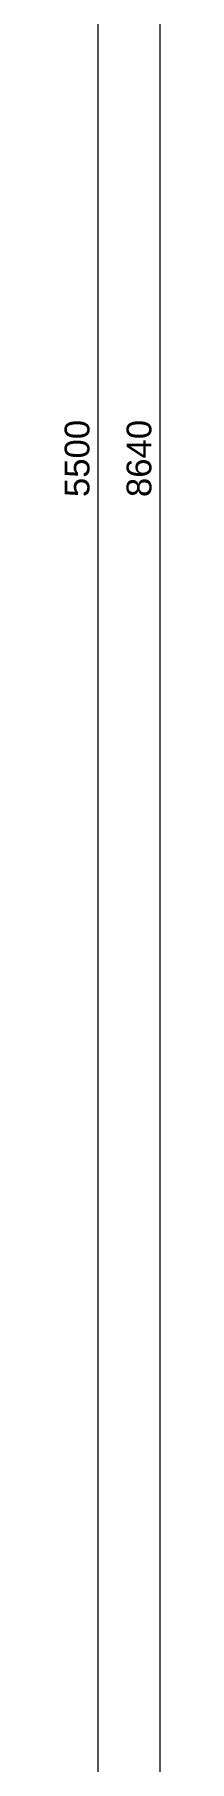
# Model space of a CAD drawing. Header units: millimetres. Extents: x 92928 to 223128, y -11456 to 21098.
# Drawn here: x 188011 to 188155, y 12990 to 15598 of the extents above; entities that cross this region are included whole.
import ezdxf

# ---------------------------------------------------------------- set-up
doc = ezdxf.new("R2010")
doc.units = ezdxf.units.MM
doc.layers.get('Defpoints').update_dxf_attribs({"color": 250})
doc.layers.add('_ACM-A-ANNO-DIMS', color=2, linetype='Continuous', lineweight=13)
doc.layers.add('_ACM-A-ANNO-DIMS @ 15', color=2, linetype='Continuous', lineweight=13)
doc.styles.add('Arial', font='ARIALUNI.ttf')
doc.dimstyles.new('Aec-Arch-M-注释性', dxfattribs={"dimscale": 2, "dimtxt": 2.5, "dimasz": 2, "dimexe": 2, "dimexo": 2, "dimgap": 0.8, "dimtad": 1, "dimdec": 0, "dimrnd": 5, "dimzin": 3, "dimdsep": 46, "dimtxsty": 'Arial', "dimblk": 'WALL TYPE$0$_ArchTick', "dimcen": 2.5, "dimdle": 2, "dimclrd": 256, "dimclrt": 256, "dimazin": 2, "dimtfac": 0.75, "dimtdec": 0, "dimtix": 1, "dimtmove": 2, "dimatfit": 2, "dimfxl": 5, "dimfxlon": 1, "dimtolj": 1, "dimtzin": 0, "dimlwd": -1, "dimarcsym": 0})

# ---------------------------------------------------------------- blocks, each defined once
blk = doc.blocks.new('WALL TYPE$0$_ArchTick')
at = {"color": 0, "linetype": 'ByBlock', "const_width": 0.15}
blk.add_lwpolyline([(-0.5, -0.5), (0.5, 0.5)], dxfattribs=at)
blk = doc.blocks.new('*D366')
at = {"layer": '_ACM-A-ANNO-DIMS', "color": 0, "lineweight": -2, "transparency": 16777216}
for p, q in [((168132.6, 18877.7), (168132.6, 18772.7)), ((173632.6, 18877.7), (173632.6, 18772.7))]:
    blk.add_line(p, q, dxfattribs=at)
at = {"layer": '_ACM-A-ANNO-DIMS', "transparency": 16777216}
blk.add_line((173662.6, 18802.7), (168102.6, 18802.7), dxfattribs=at)
at = {"layer": 'Defpoints', "color": 0, "transparency": 16777216}
for p in [(168132.6, 19456), (173632.6, 19456), (168132.6, 18802.7)]:
    blk.add_point(p, dxfattribs=at)
at = {"layer": '_ACM-A-ANNO-DIMS', "transparency": 16777216, "xscale": 30, "yscale": 30, "zscale": 30, "rotation": 180}
blk.add_blockref('WALL TYPE$0$_ArchTick', (168132.6, 18802.7), dxfattribs=at)
at = {"layer": '_ACM-A-ANNO-DIMS', "transparency": 16777216, "xscale": 30, "yscale": 30, "zscale": 30}
blk.add_blockref('WALL TYPE$0$_ArchTick', (173632.6, 18802.7), dxfattribs=at)
at = {"layer": '_ACM-A-ANNO-DIMS', "transparency": 16777216, "insert": (170882.6, 18833.8), "char_height": 37.5, "attachment_point": 5, "style": 'Arial'}
blk.add_mtext('\\A1;5500', dxfattribs=at)
blk = doc.blocks.new('*D349')
at = {"layer": '_ACM-A-ANNO-DIMS', "color": 0, "lineweight": -2, "transparency": 16777216}
for p, q in [((166562.6, 18784), (166562.6, 18679)), ((175202.6, 18784), (175202.6, 18679))]:
    blk.add_line(p, q, dxfattribs=at)
at = {"layer": '_ACM-A-ANNO-DIMS', "transparency": 16777216}
blk.add_line((175232.6, 18709), (166532.6, 18709), dxfattribs=at)
at = {"layer": 'Defpoints', "color": 0, "transparency": 16777216}
for p in [(175202.6, 19456), (166562.6, 19425.7), (166562.6, 18709)]:
    blk.add_point(p, dxfattribs=at)
at = {"layer": '_ACM-A-ANNO-DIMS', "transparency": 16777216, "xscale": 30, "yscale": 30, "zscale": 30, "rotation": 180}
blk.add_blockref('WALL TYPE$0$_ArchTick', (166562.6, 18709), dxfattribs=at)
at = {"layer": '_ACM-A-ANNO-DIMS', "transparency": 16777216, "xscale": 30, "yscale": 30, "zscale": 30}
blk.add_blockref('WALL TYPE$0$_ArchTick', (175202.6, 18709), dxfattribs=at)
at = {"layer": '_ACM-A-ANNO-DIMS', "transparency": 16777216, "insert": (170882.6, 18740.1), "char_height": 37.5, "attachment_point": 5, "style": 'Arial'}
blk.add_mtext('\\A1;8640', dxfattribs=at)
blk = doc.blocks.new('K_1224000099')
at = {"layer": '_ACM-A-ANNO-DIMS @ 15'}
for base, p1, p2, picture, middle in [((-4320, -3799.9), (4320, -3052.8), (-4320, -3083.1), '*D349', (0, -3768.7)), ((-2750, -3706.2), (2750, -3052.8), (-2750, -3052.8), '*D366', (0, -3675))]:
    dim = blk.add_linear_dim(base=base, p1=p1, p2=p2, dimstyle='Aec-Arch-M-注释性', override={"dimscale": 15, "dimzin": 8, "dimtix": 1, "dimtofl": 1, "dimtmove": 2, "dimatfit": 2}, dxfattribs=at)
    dim.commit()
    dim.dimension.update_dxf_attribs({"geometry": picture, "text_midpoint": middle, "insert": (-170882.6, -22508.8)})

msp = doc.modelspace()

# ---------------------------------------------------------------- block references
at = {"rotation": 90}
msp.add_blockref('K_1224000099', (184355.1, 14957.6), dxfattribs=at)

doc.saveas('drawing.dxf')
